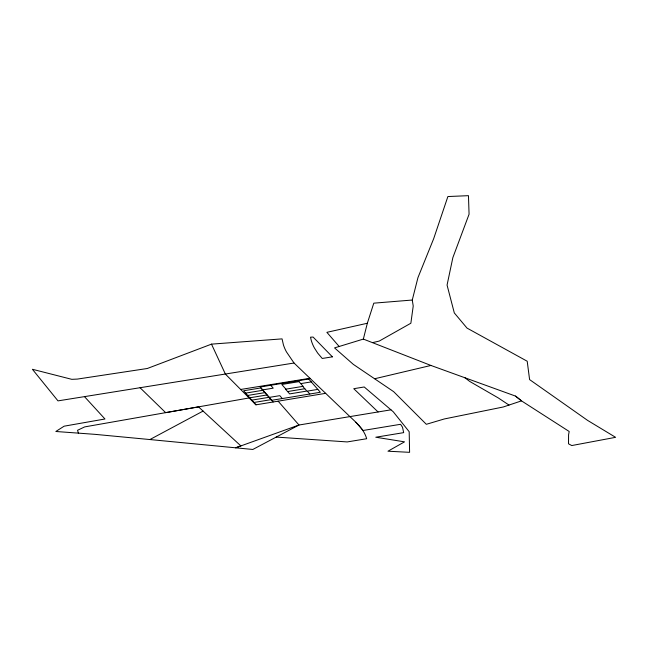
<?xml version="1.0" encoding="UTF-8"?>
<svg xmlns="http://www.w3.org/2000/svg" width="648" height="648" viewBox="0 0 648 648"><rect width="100%" height="100%" fill="white"/><g stroke="black" fill="none" stroke-linecap="round" stroke-linejoin="round"><path stroke-width="0.97" d="M363.35 339.09L367.335 323.255L373.791 303.167L412.266 300.032L417.96 277.603L433.674 238.691L447.89 196.538L468.464 195.672L469.071 214.237L452.855 257.637L447.063 285.079L454.305 312.927L467.022 328.099L527.205 361.236L529.594 379.59L587.59 420.39L615.6 437.327L571.763 445.549L568.515 443.807L568.58 434.768L569.187 431.487L521.494 400.869L515.541 396.098L430.944 365.456L363.35 339.09L334.554 347.895L353.314 364.362L393.628 391.635L426.335 424.302L444.35 418.948L503.269 406.985L521.502 400.869L515.557 396.098M84.499 396.641L104.968 418.997L64.136 426.182L55.833 431.487L94.892 434.338L149.899 439.547L203.091 411.067M294.03 363.018L286.457 351.888A409.066 119.597 -5.9 0 1 283.419 344.841L282.058 338.88L211.499 344.137L147.307 368.493L77.404 379.08L71.798 379.331L32.4 369.279L57.988 400.877L294.03 363.018L349.928 416.607C356.708 422.982 364.119 429.454 366.671 438.728L347.207 441.928L276.218 437.076M374.787 378.724L430.944 365.456M373.151 342.484L379.226 341.075L410.864 323.231L413.221 306.002L412.266 300.032M367.335 323.255L326.876 332.335L339.171 346.486M249.107 397.953L165.653 412.646L140.081 387.739M298.995 381.64L281.807 384.475L285.906 389.156M262.715 389.894L273.229 388.16L270.702 385.268M300.737 383.624L311.259 381.891M245.689 393.109L262.877 390.274M247.739 395.45L264.927 392.615M249.788 397.799L266.976 394.964M287.607 391.562L304.795 388.727M251.845 400.14L269.033 397.305M269.276 397.394L279.798 395.661L282.326 398.544M317.82 389.391L307.298 391.125L309.825 394.016M253.894 402.481L271.083 399.654M211.499 344.137L225.391 374.099L255.944 404.83L325.677 393.328M355.89 422.229L363.091 430.475L400.569 424.294L402.505 427.21L403.672 432.637L375.791 437.23L404.522 441.847L387.95 451.21L409.601 452.328L409.188 431.722L393.279 411.812L390.971 409.828L298.987 425.015L235.629 447.8L240.87 445.913L198.515 406.863L84.702 426.894L77.558 430.272L78.376 433.123M240.675 389.472L309.979 378.27M149.899 439.547L252.825 449.461L298.987 425.015L278.13 401.169M509.004 405.065L498.231 397.904L469.776 381.461L464.932 377.776M390.971 409.828L364.208 386.978L353.759 388.703L378.076 411.958M298.21 380.741L303.102 386.329L285.557 389.221L289.656 393.903L306.844 391.068L302.746 386.386M273.132 401.995L260.828 387.933L243.64 390.768L255.944 404.83M308.731 379.007L260.188 387.01L271.804 400.286L320.347 392.275L308.731 379.007M332.392 356.829L322.242 358.466L317.682 353.087L314.41 347.976A383.527 112.136 -5.9 0 1 311.178 340.087L310.522 337.179L313.097 337.057L332.392 356.829"/></g></svg>
